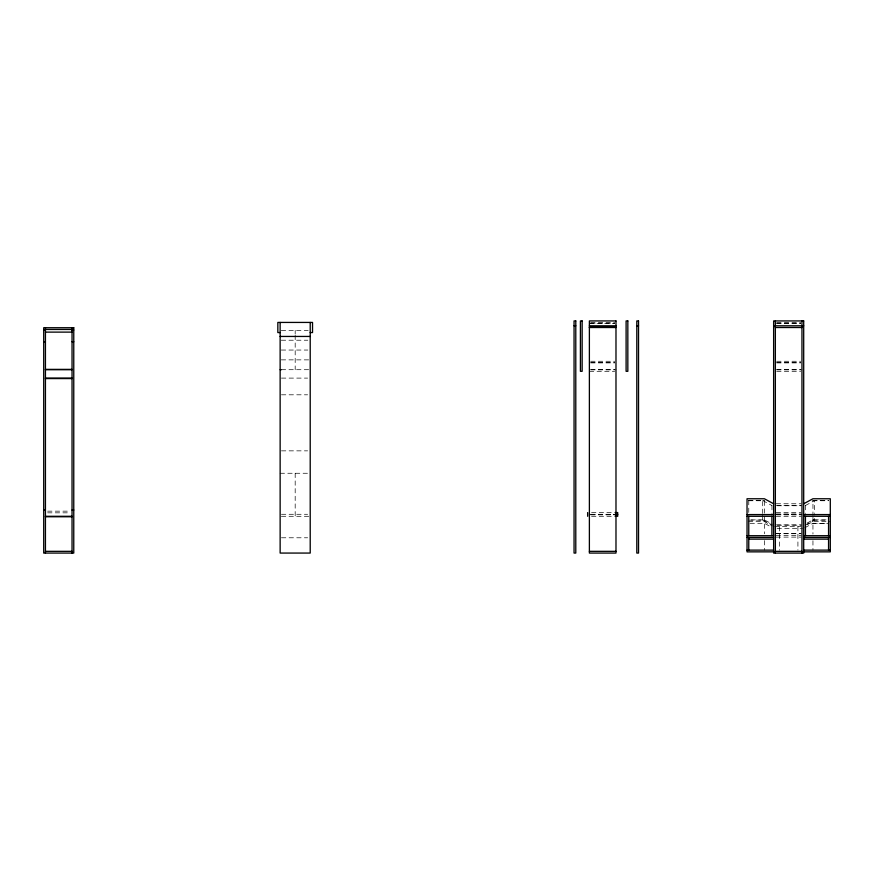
<?xml version="1.0" encoding="UTF-8"?>
<svg xmlns="http://www.w3.org/2000/svg" width="874" height="874" viewBox="0 0 874 874"><rect width="100%" height="100%" fill="white"/><g stroke="black" fill="none" stroke-linecap="round" stroke-linejoin="round"><path stroke-width="0.66" stroke-dasharray="4.37 3.28" d="M805.358 505.554L814.612 500.551L814.612 513.486M807.172 523.013L812.951 519.877L827.634 519.877M805.358 524.968L814.612 519.954L814.612 514.786M807.172 524.728L812.951 521.592L830.3 521.592M804.856 527.732L812.951 523.308L828.563 523.351M762.707 513.486L762.707 500.551L764.379 500.463L764.379 533.817M762.707 514.786L762.707 519.954L764.379 519.877L772.474 524.258M590.704 322.648L614.651 322.659M776.691 322.648L800.639 322.659M590.704 323.271L614.651 323.271M776.691 323.271L800.639 323.271M589.382 323.599L614.651 323.599M776.691 323.599L800.639 323.599M281.297 330.394L308.172 330.394M281.297 340.215L307.801 340.215M281.297 350.048L307.801 350.048M281.297 359.869L309.057 359.869M590.704 361.268L614.651 361.268M776.691 361.268L800.639 361.268M590.704 362.579L614.651 362.579M776.691 362.579L800.639 362.579M590.704 362.907L614.651 362.907M776.691 362.907L800.639 362.907M590.704 369.593L614.651 369.669M776.691 369.593L800.639 369.669M281.297 369.702L309.057 369.702M590.704 369.866L615.984 369.866M776.691 369.866L801.961 369.866M589.382 371.308L614.651 371.308M776.691 371.308L800.639 371.308M281.45 378.103L307.604 378.103M281.45 394.808L307.604 394.808M281.45 450.853L307.604 450.853M280.139 473.26L307.714 473.26M748.363 500.463L764.379 500.463M812.951 516.272L812.951 500.463L828.563 500.463M748.767 500.747L764.379 500.747M812.951 500.747L828.563 500.747M776.243 503.763L801.087 503.763M776.243 505.478L801.36 505.478M777.303 505.751L801.36 505.751M47.622 511.159L69.844 511.159M591.567 512.568L613.788 512.568M776.243 512.568L801.087 512.568M47.622 512.83L69.844 512.83M776.243 513.999L801.087 513.999M281.45 514.283L307.604 514.283M590.704 514.283L614.651 514.283M776.243 514.305L801.087 514.283M590.704 514.578L615.984 514.578M776.243 514.578L801.961 514.578M590.704 514.852L614.651 514.852M776.691 514.852L800.639 514.852M281.395 516.294L310.215 516.294M591.567 516.294L613.788 516.294M776.243 516.294L801.087 516.294M751.028 519.877L764.379 519.877M748.767 520.161L764.379 520.161M812.951 520.161L827.328 520.161M748.363 521.592L764.379 521.592L772.474 525.973M750.067 523.308L764.379 523.308L770.158 526.432M776.243 524.892L801.36 524.892M777.303 525.165L801.36 525.165M774.779 526.607L801.087 526.607M777.095 528.311L802.54 528.311M776.243 533.413L801.087 533.413M776.243 533.697L801.087 533.719M776.243 535.401L801.087 535.401M776.243 537.117L801.087 537.117M281.45 537.783L307.604 537.783M812.951 523.308L827.263 523.351M812.951 500.463L814.612 500.551M812.951 519.877L814.612 519.954M762.707 500.551L771.961 505.554M762.707 519.954L771.961 524.968M812.951 517.288L812.951 534.058M812.951 540.755L812.951 550.117M805.358 505.478L805.358 513.519M797.918 526.607L797.918 550.117M779.411 526.607L779.411 550.117M771.961 505.478L771.961 513.519M764.379 540.613L764.379 550.117M748.767 500.463L748.767 513.683M295.183 330.394L295.183 334.076M295.183 335.299L295.183 369.702M295.183 473.26L295.183 516.294"/><path stroke-width="1.31" d="M803.698 503.763L812.951 498.759L830.3 498.759L830.3 551.855L802.998 551.855M574.054 325.794L575.791 325.794M589.382 325.794L615.984 325.794M636.796 325.794L638.533 325.794M773.632 325.794L803.698 325.794M589.382 327.226L615.984 327.226M589.382 327.51L615.984 327.51M775.358 327.51L801.961 327.51M45.437 329.454L72.039 329.454M43.7 330.033L45.437 330.033M72.039 330.033L73.766 330.033M45.437 332.12L72.039 332.12M280.139 332.568L277.834 332.568L277.834 322.43L312.531 322.43L312.531 332.568L310.215 332.568M280.139 336.446L310.215 336.446M43.7 341.745L45.437 341.745M72.039 341.745L73.766 341.745M45.437 369.374L72.039 369.374M45.437 369.702L72.039 369.702M280.139 369.702L281.297 369.702M45.437 378.103L72.039 378.103M45.437 378.573L72.039 378.573M43.7 510.034L45.437 510.034M72.039 510.034L73.766 510.034M615.099 512.568L617.71 512.568L617.71 516.294L615.099 516.294M615.099 514.578L617.71 514.578M747.03 514.578L773.632 514.578M803.698 514.578L830.3 514.578M45.437 516.294L72.039 516.294M747.03 516.294L773.632 516.294M803.698 516.294L830.3 516.294M45.437 516.763L72.039 516.763M747.03 535.707L773.632 535.707M803.698 535.707L830.3 535.707M747.03 537.423L773.632 537.423M803.698 537.423L830.3 537.423M748.767 539.127L773.632 539.127M803.698 539.127L828.563 539.127M747.03 550.117L773.632 550.117M803.698 550.117L830.3 550.117M45.437 551.33L72.039 551.33M589.382 551.33L615.984 551.33M775.358 551.33L801.961 551.33M774.331 551.855L747.03 551.855L747.03 498.759L764.379 498.759L773.632 503.763M828.563 516.294L828.563 535.707M828.563 537.423L828.563 550.117M805.435 516.294L805.435 535.707M801.961 320.933L801.961 553.067M775.358 320.933L775.358 553.067M771.895 516.294L771.895 535.707M748.767 516.294L748.767 535.707M748.767 537.423L748.767 550.117M587.645 512.568L587.645 516.294M310.215 322.43L310.215 553.067L280.139 553.067L280.139 322.43M72.039 327.728L72.039 553.067M45.437 327.728L45.437 553.067M575.791 320.933L574.054 320.933L574.054 553.067L575.791 553.067L575.791 320.933M582.15 320.933L580.412 320.933L580.412 371.308L582.15 371.308L582.15 320.933M615.984 320.933L589.382 320.933L589.382 553.067L615.984 553.067L615.984 320.933M627.838 320.933L626.101 320.933L626.101 371.308L627.838 371.308L627.838 320.933M638.533 320.933L636.796 320.933L636.796 553.067L638.533 553.067L638.533 320.933M803.698 320.933L773.632 320.933L773.632 553.067L803.698 553.067L803.698 320.933M73.766 327.728L43.7 327.728L43.7 553.067L73.766 553.067L73.766 327.728"/></g></svg>
